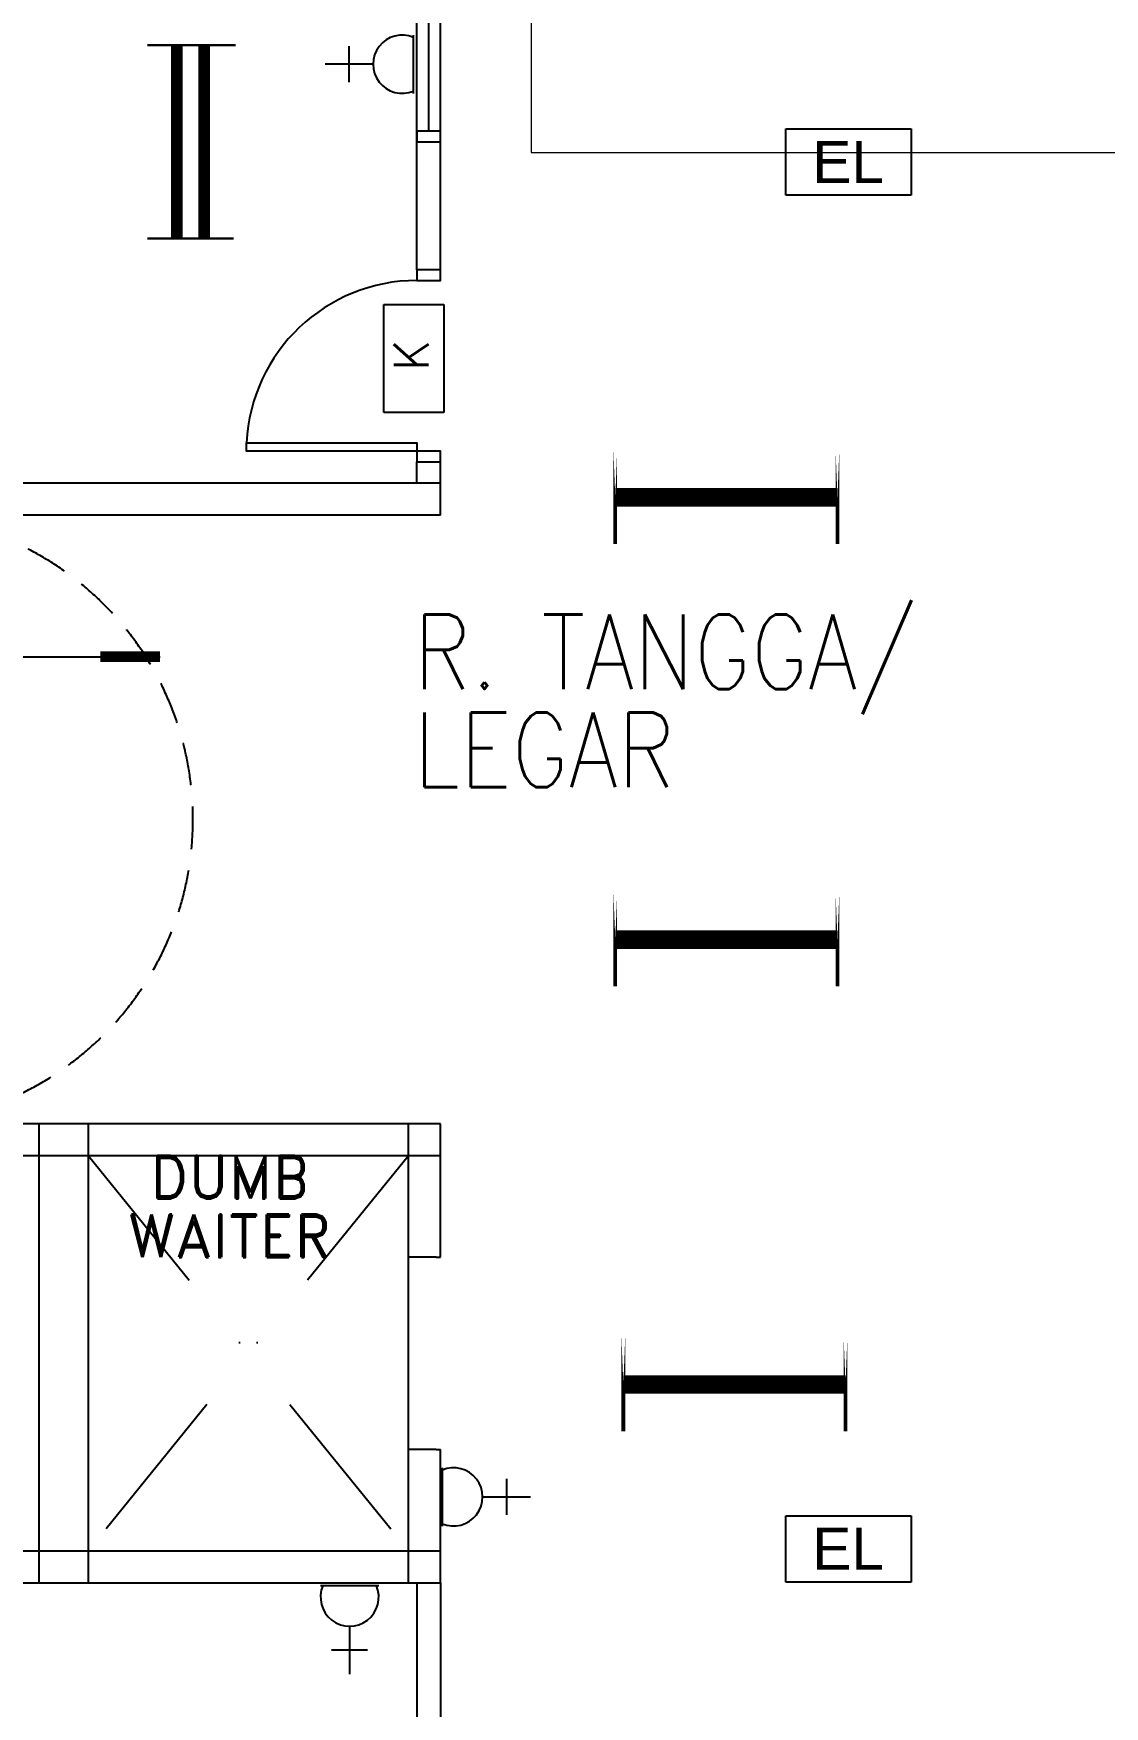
# Model space of a CAD drawing. Header units: inches. Extents: x 16928 to 514628, y -1471 to 241387.
# Drawn here: x 307110 to 312130, y 27576 to 35413 of the extents above; entities that cross this region are included whole.
import ezdxf
from ezdxf.enums import TextEntityAlignment as Align

# ---------------------------------------------------------------- set-up
doc = ezdxf.new("R2010")
doc.units = ezdxf.units.IN
doc.header["$MEASUREMENT"] = 0
for name, pattern in [('CENTER2', [1.125, 0.75, -0.125, 0.125, -0.125]), ('DASHDOT', [1, 0.5, -0.25, 0, -0.25]), ('HIDDEN', [0.375, 0.25, -0.125])]:
    doc.linetypes.add(name, pattern=pattern)
for name, color, linetype, lineweight in [('1', 8, 'Continuous', 9), ('BOMBA', 22, 'Continuous', 25), ('t3', 8, 'Continuous', 25)]:
    doc.layers.add(name, color=color, linetype=linetype, lineweight=lineweight)
for name, color, linetype in [('DOOR', 2, 'Continuous'), ('ELECT', 6, 'Continuous'), ('FITTING', 8, 'Continuous'), ('GRID', 8, 'CENTER2'), ('LAMPU', 7, 'Continuous'), ('LW', 2, 'Continuous'), ('partition', 8, 'Continuous'), ('stair', 8, 'Continuous'), ('WALL', 1, 'Continuous'), ('WIN', 9, 'Continuous')]:
    doc.layers.add(name, color=color, linetype=linetype)
doc.styles.add('LAILA', font='romans.shx', dxfattribs={"width": 0.85})
doc.styles.add('SANSSERIF', font='SAS_____.pfb', dxfattribs={"width": 0.7, "height": 700})
doc.styles.add('SIMPLEX', font='simplex.shx', dxfattribs={"width": 0.8})
doc.styles.add('VERDANA1000', font='romand.shx', dxfattribs={"height": 1000})

# ---------------------------------------------------------------- blocks, each defined once
blk = doc.blocks.new('dr16')
at = {"layer": 'DOOR', "color": 1}
blk.add_line((-2409712.2, -909070.8), (-2409602.2, -909070.8), dxfattribs=at)
for points in [[(-2409712.2, -909070.8), (-2409602.2, -909070.8), (-2409602.2, -909020.8), (-2409712.2, -909020.8)], [(-2410511.2, -909830.8), (-2409712.2, -909830.8), (-2409712.2, -909870.8), (-2410511.2, -909870.8)], [(-2409712.2, -909920.8), (-2409602.2, -909920.8), (-2409602.2, -909870.8), (-2409712.2, -909870.8)]]:
    blk.add_lwpolyline(points, close=True, dxfattribs=at)
at = {"layer": 'DOOR', "color": 9}
blk.add_arc((-2409712.2, -909870.8), 800, 90, 177.13402, dxfattribs=at)
blk = doc.blocks.new('emergency light R')
at = {"layer": 'LAMPU', "color": 6, "linetype": 'Continuous'}
for p, q in [((0, 4.9), (0, 247.7)), ((0, 247.7), (459.3, 247.7)), ((459.3, 247.7), (459.3, 4.9)), ((459.3, 4.9), (0, 4.9))]:
    blk.add_line(p, q, dxfattribs=at)
at = {"layer": 'LAMPU', "color": 6, "linetype": 'Continuous', "style": 'SANSSERIF'}
blk.add_text('EL', height=153.77, dxfattribs=at).set_placement((97, 50))

msp = doc.modelspace()

# ---------------------------------------------------------------- linework, layer by layer
at = {"layer": '1'}
msp.add_lwpolyline([(309442.5, 37855.5), (309442.5, 34855.5), (312442.5, 34855.5), (312442.5, 37855.5)], close=True, dxfattribs=at)
at = {"layer": 'BOMBA', "color": 8, "linetype": 'ByBlock', "ltscale": 10}
for p, q in [((308751.9, 33636.4), (308751.9, 34143.4)), ((308751.9, 34143.4), (309032.6, 34143.4)), ((308751.9, 33636.4), (308751.9, 34143.4)), ((308751.9, 34143.4), (309032.6, 34143.4)), ((309032.6, 34143.4), (309032.6, 33636.4)), ((309032.6, 34143.4), (309032.6, 33636.4)), ((309032.6, 33636.4), (308751.9, 33636.4)), ((309032.6, 33636.4), (308751.9, 33636.4))]:
    msp.add_line(p, q, dxfattribs=at)
at = {"layer": 'BOMBA', "color": 3, "linetype": 'ByBlock', "ltscale": 10}
for p, q in [((308751.9, 33636.4), (308751.9, 34143.4)), ((308751.9, 34143.4), (309032.6, 34143.4)), ((309032.6, 34143.4), (309032.6, 33636.4)), ((309032.6, 33636.4), (308751.9, 33636.4))]:
    msp.add_line(p, q, dxfattribs=at)
at = {"layer": 'ELECT', "color": 6}
for p, q in [((308589, 35184.2), (308589, 35352.9)), ((308891.2, 35132.1), (308891.2, 35405)), ((308701.5, 35268.6), (308476.5, 35268.6)), ((309025, 28694), (309025, 28421.2)), ((309327.3, 28641.9), (309327.3, 28473.2)), ((309214.8, 28557.6), (309439.8, 28557.6)), ((308728.3, 28141.9), (308455.5, 28141.9)), ((308591.9, 27952.1), (308591.9, 27727.1)), ((308676.3, 27839.6), (308507.5, 27839.6))]:
    msp.add_line(p, q, dxfattribs=at)
for centre, start, end in [((308837.9, 35268.6), 66.97635, 293.02365), ((309078.3, 28557.6), 246.97635, 113.02365), ((308591.9, 28088.5), 156.97635, 23.02365)]:
    msp.add_arc(centre, 136.4, start, end, dxfattribs=at)
at = {"layer": 'FITTING', "color": 3}
for points, const_width in [([(307643.7, 35357.6), (307928.7, 35357.6)], 10.9), ([(307643.7, 35357.6), (307928.7, 35357.6)], 10.9), ([(307643.7, 35357.6), (307928.7, 35357.6)], 10.9), ([(307643.7, 35357.6), (307928.7, 35357.6)], 10.9), ([(307781.3, 34451.7), (307781.3, 35351.7)], 54.6), ([(307781.3, 34451.7), (307781.3, 35351.7)], 54.6), ([(307781.3, 34451.7), (307781.3, 35351.7)], 54.6), ([(307781.3, 34451.7), (307781.3, 35351.7)], 54.6), ([(307782.4, 35357.6), (308057.6, 35357.6)], 10.9), ([(307782.4, 35357.6), (308057.6, 35357.6)], 10.9), ([(307782.4, 35357.6), (308057.6, 35357.6)], 10.9), ([(307782.4, 35357.6), (308057.6, 35357.6)], 10.9), ([(307910.1, 34451.7), (307910.1, 35351.7)], 54.6), ([(307910.1, 34451.7), (307910.1, 35351.7)], 54.6), ([(307910.1, 34451.7), (307910.1, 35351.7)], 54.6), ([(307910.1, 34451.7), (307910.1, 35351.7)], 54.6), ([(307643.7, 34451.7), (307918.9, 34451.7)], 10.9), ([(307643.7, 34451.7), (307918.9, 34451.7)], 10.9), ([(307643.7, 34451.7), (307918.9, 34451.7)], 10.9), ([(307643.7, 34451.7), (307918.9, 34451.7)], 10.9), ([(307772.5, 34451.7), (308047.7, 34451.7)], 10.9), ([(307772.5, 34451.7), (308047.7, 34451.7)], 10.9), ([(307772.5, 34451.7), (308047.7, 34451.7)], 10.9), ([(307772.5, 34451.7), (308047.7, 34451.7)], 10.9), ([(309836.9, 33239.8), (310878.2, 33239.8)], 86.8), ([(309836.9, 31167.6), (310878.2, 31167.6)], 86.8), ([(309874.6, 29084), (310915.9, 29084)], 86.8), ([(309874.6, 29084), (310915.9, 29084)], 86.8)]:
    msp.add_lwpolyline(points, dxfattribs=dict(at, const_width=const_width))
at = {"layer": 'FITTING', "color": 3, "const_width": 17.4}
for points in [[(309836.9, 33458.5), (309836.9, 33021.1)], [(310878.2, 33458.5), (310878.2, 33021.1)], [(309836.9, 31386.3), (309836.9, 30948.8)], [(310878.2, 31386.3), (310878.2, 30948.8)], [(309874.6, 29302.7), (309874.6, 28865.3)], [(309874.6, 29302.7), (309874.6, 28865.3)], [(310915.9, 29302.7), (310915.9, 28865.3)], [(310915.9, 29302.7), (310915.9, 28865.3)]]:
    msp.add_lwpolyline(points, close=True, dxfattribs=at)
at = {"layer": 'GRID', "linetype": 'DASHDOT', "ltscale": 1500}
for p, q in [((308867.5, 30155.5), (307367.5, 28305.5)), ((307367.5, 30155.5), (308867.5, 28305.5))]:
    msp.add_line(p, q, dxfattribs=at)
at = {"layer": 'LW'}
msp.add_line((308867.5, 28780.5), (308867.5, 29680.5), dxfattribs=at)
at = {"layer": 'partition'}
for p, q in [((308907.5, 34305.5), (308907.5, 34905.5)), ((308907.5, 34905.5), (309017.5, 34905.5)), ((309017.5, 34305.5), (309017.5, 34905.5)), ((308907.5, 33305.5), (308907.5, 33405.5)), ((309017.3, 33304.8), (309017.3, 33404.8)), ((308907.5, 28155.5), (308907.5, 27345.5)), ((309017.5, 28155.5), (309017.5, 27345.5))]:
    msp.add_line(p, q, dxfattribs=at)
at = {"layer": 'stair'}
msp.add_line((302280, 32493), (307704.5, 32493), dxfattribs=at)
at = {"layer": 'stair', "const_width": 50}
msp.add_lwpolyline([(307702.7, 32493), (307423.9, 32493)], dxfattribs=at)
at = {"layer": 'stair', "linetype": 'HIDDEN', "ltscale": 800}
msp.add_arc((306432.5, 31730.5), 1425, 270, 90, dxfattribs=at)
at = {"layer": 'WALL'}
for p, q in [((309017.5, 33305.5), (305017.5, 33305.5)), ((309017.5, 33155.5), (309017.5, 33305.5)), ((309017.5, 33155.5), (301367.5, 33155.5)), ((309017.5, 33155.5), (301592.5, 33155.5)), ((309017.5, 30305.5), (307037.5, 30305.5)), ((307137.5, 28155.5), (307137.5, 30305.5)), ((307367.5, 28155.5), (307367.5, 30305.5)), ((308867.5, 29680.5), (308867.5, 30305.5)), ((309017.5, 29680.5), (309017.5, 30305.5)), ((309017.5, 30155.5), (307037.5, 30155.5)), ((308887.5, 29680.5), (308867.5, 29680.5)), ((308997.5, 29680.5), (308887.5, 29680.5)), ((308997.5, 29680.5), (309017.5, 29680.5)), ((308867.5, 28155.5), (308867.5, 28780.5)), ((308887.5, 28780.5), (308867.5, 28780.5)), ((308997.5, 28780.5), (308887.5, 28780.5)), ((308997.5, 28780.5), (309017.5, 28780.5)), ((309017.5, 28155.5), (309017.5, 28780.5)), ((301592.5, 28305.5), (309017.5, 28305.5)), ((305017.5, 28155.5), (309017.5, 28155.5))]:
    msp.add_line(p, q, dxfattribs=at)
at = {"layer": 'WIN'}
for p, q in [((308907.5, 34905.5), (308907.5, 35955.5)), ((308962.5, 34955.5), (308962.5, 35905.5)), ((309017.5, 34905.5), (309017.5, 35955.5))]:
    msp.add_line(p, q, dxfattribs=at)
msp.add_lwpolyline([(309017.5, 34955.5), (308907.5, 34955.5), (308907.5, 34905.5), (309017.5, 34905.5)], close=True, dxfattribs=at)

# ---------------------------------------------------------------- block references
at = {"layer": 'DOOR'}
msp.add_blockref('dr16', (2718619.6, 943326.3), dxfattribs=at)
at = {"layer": 'LAMPU', "color": 8, "xscale": 1.27951153594687, "yscale": 1.27951153594687, "zscale": 1.27951153594687}
for p in [(310635.9, 34648.3), (310635.9, 28152.5)]:
    msp.add_blockref('emergency light R', p, dxfattribs=at)

# ---------------------------------------------------------------- texts
at = {"layer": 'BOMBA', "color": 8, "linetype": 'ByBlock', "ltscale": 10, "style": 'SIMPLEX'}
msp.add_text('K', height=162.1, rotation=90, dxfattribs=at).set_placement((308961.5, 33832.1))
msp.add_text('K', height=162.1, rotation=90, dxfattribs=at).set_placement((308961.5, 33832.1))
at = {"layer": 'BOMBA', "color": 3, "linetype": 'ByBlock', "ltscale": 10, "style": 'SIMPLEX'}
msp.add_text('K', height=162.1, rotation=90, dxfattribs=at).set_placement((308961.5, 33832.1))
at = {"layer": 't3', "style": 'LAILA', "width": 0.85}
for s, p in [('R. TANGGA/', (308892.2, 32691.4)), ('LEGAR', (308892.2, 32231.4))]:
    msp.add_text(s, height=350, dxfattribs=at).set_placement(p, align=Align.TOP_LEFT)
at = {"layer": 't3', "style": 'VERDANA1000'}
for s, p in [('DUMB', (307656.4, 30155)), ('WAITER', (307552.6, 29880.2))]:
    msp.add_text(s, height=200, dxfattribs=at).set_placement(p, align=Align.TOP_LEFT)

doc.saveas('drawing.dxf')
